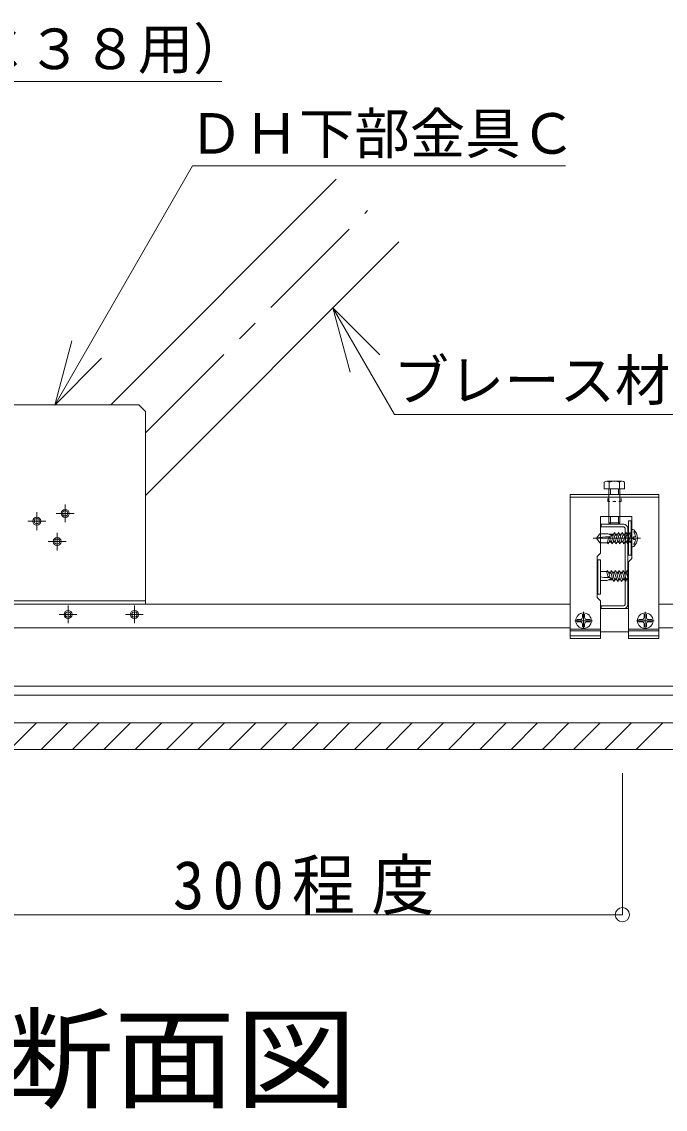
# Model space of a CAD drawing. Units: millimetres, scale not verified. Extents: x -2077 to 2023, y -1433 to 1417.
# Drawn here: x 665.5 to 956, y -587.6 to -96.8 of the extents above; entities that cross this region are included whole.
import ezdxf
from ezdxf.enums import TextEntityAlignment as Align

# ---------------------------------------------------------------- set-up
doc = ezdxf.new("R2010")
doc.units = ezdxf.units.MM
doc.header["$LTSCALE"] = 10
doc.linetypes.add('CHAIN1', pattern=[8, 5, -1, 1, -1])
doc.layers.add('1-0_断面', color=7, linetype='Continuous', lineweight=9)
doc.layers.add('1-2_文字', color=7, linetype='Continuous', lineweight=9)
doc.styles.add('ＭＳ ゴシック', font='')
doc.styles.get('ＭＳ ゴシック').set_extended_font_data('MS Gothic')

msp = doc.modelspace()

# ---------------------------------------------------------------- linework, layer by layer
at = {"layer": '1-0_断面'}
for p, q in [((705.67, -269.68), (807.47, -167.89)), ((721.35, -310.57), (835.75, -196.17)), ((718.35, -269.68), (567.63, -269.68)), ((718.35, -269.68), (721.35, -272.68)), ((721.35, -272.68), (721.35, -359.68)), ((929.59, -304.09), (936.52, -304.09)), ((930.56, -307.59), (930.56, -310.09)), ((930.75, -304.59), (930.75, -307.59)), ((931.26, -307.59), (931.26, -310.09)), ((934.86, -307.59), (934.86, -310.09)), ((935.37, -304.59), (935.37, -307.59)), ((935.56, -307.59), (935.56, -310.09)), ((937.68, -304.59), (937.68, -307.59)), ((933.06, -310.09), (913.06, -310.09)), ((913.06, -310.09), (913.06, -375.09)), ((933.06, -311.29), (913.06, -311.29)), ((930.06, -311.93), (930.06, -313.23)), ((930.99, -313.23), (930.06, -313.23)), ((930.56, -310.09), (930.56, -320.09)), ((933.06, -313.23), (932.41, -313.23)), ((933.06, -310.09), (953.06, -310.09)), ((933.06, -311.29), (953.06, -311.29)), ((933.06, -313.23), (933.7, -313.23)), ((935.13, -313.23), (936.06, -313.23)), ((935.56, -310.09), (935.56, -320.09)), ((936.06, -311.93), (936.06, -313.23)), ((953.06, -310.09), (953.06, -375.09)), ((672.26, -326.18), (672.26, -318.18)), ((689.07, -318.65), (681.07, -318.65)), ((685.07, -322.65), (685.07, -314.65)), ((676.26, -322.18), (668.26, -322.18)), ((926.71, -320.09), (933.06, -320.09)), ((927.06, -323.59), (937.26, -323.59)), ((927.06, -323.59), (927.06, -324.79)), ((930.56, -320.09), (930.56, -322.89)), ((931.26, -323.59), (930.56, -322.89)), ((931.26, -320.09), (931.26, -323.59)), ((940.91, -320.09), (933.06, -320.09)), ((934.86, -320.09), (934.86, -323.59)), ((934.86, -323.59), (935.56, -322.89)), ((940.91, -322.09), (939.41, -322.09)), ((939.41, -337.59), (939.41, -322.09)), ((940.61, -337.59), (940.61, -322.09)), ((940.91, -339.09), (940.91, -320.09)), ((681.45, -335.37), (681.45, -327.37)), ((926.46, -327.86), (924.91, -329.84)), ((930.13, -327.86), (926.46, -327.86)), ((927.06, -324.79), (937.26, -324.79)), ((930.56, -328.06), (932.67, -328.06)), ((931.38, -328.51), (932.55, -328.52)), ((931.71, -331.62), (932.67, -328.06)), ((932.49, -331.62), (933.44, -328.06)), ((932.67, -328.06), (933.25, -327.34)), ((933.25, -327.34), (933.44, -328.06)), ((933.32, -328.52), (934.29, -328.52)), ((933.44, -328.06), (934.42, -328.06)), ((933.46, -331.62), (934.42, -328.06)), ((934.24, -331.62), (935.19, -328.06)), ((934.42, -328.06), (935, -327.34)), ((935, -327.34), (935.19, -328.06)), ((935.07, -328.52), (936.04, -328.52)), ((935.19, -328.06), (936.17, -328.06)), ((935.21, -331.62), (936.17, -328.06)), ((935.99, -331.62), (936.94, -328.06)), ((936.17, -328.06), (936.75, -327.34)), ((936.75, -327.34), (936.94, -328.06)), ((936.82, -328.52), (937.11, -328.52)), ((936.94, -328.06), (937.08, -328.06)), ((937.11, -328.06), (937.92, -328.06)), ((937.11, -331.08), (937.92, -328.06)), ((937.11, -328.52), (937.79, -328.52)), ((937.86, -325.39), (937.86, -359.79)), ((937.92, -328.06), (938.5, -327.34)), ((938.5, -327.34), (938.69, -328.06)), ((938.57, -328.52), (939.54, -328.52)), ((938.69, -328.06), (939.67, -328.06)), ((938.71, -331.62), (939.67, -328.06)), ((938.91, -328.84), (939.41, -328.84)), ((939.06, -325.39), (939.06, -359.79)), ((939.49, -331.62), (940.44, -328.06)), ((939.67, -328.06), (940.25, -327.34)), ((940.25, -327.34), (940.44, -328.06)), ((940.32, -328.52), (940.91, -328.52)), ((940.44, -328.06), (940.91, -328.06)), ((940.91, -325.95), (940.91, -333.73)), ((685.45, -331.37), (677.45, -331.37)), ((923.42, -329.84), (944.8, -329.84)), ((926.54, -331.88), (924.91, -329.84)), ((930.01, -331.88), (926.54, -331.88)), ((929.96, -331.62), (930.44, -329.83)), ((929.96, -331.62), (930.16, -332.34)), ((930.16, -332.34), (930.74, -331.62)), ((930.44, -329.83), (931.02, -329.12)), ((931.83, -328.94), (930.51, -329.19)), ((930.74, -331.62), (931.22, -329.83)), ((930.74, -331.62), (931.71, -331.62)), ((930.86, -331.16), (931.84, -331.16)), ((931.02, -329.12), (931.22, -329.83)), ((931.71, -331.62), (931.91, -332.34)), ((931.91, -332.34), (932.49, -331.62)), ((932.49, -331.62), (933.46, -331.62)), ((932.61, -331.16), (933.59, -331.16)), ((933.46, -331.62), (933.66, -332.34)), ((933.66, -332.34), (934.24, -331.62)), ((934.24, -331.62), (935.21, -331.62)), ((934.36, -331.16), (935.33, -331.16)), ((935.21, -331.62), (935.41, -332.34)), ((935.41, -332.34), (935.99, -331.62)), ((935.99, -331.62), (936.96, -331.62)), ((936.11, -331.16), (937.08, -331.16)), ((936.96, -331.62), (937.04, -331.33)), ((936.96, -331.62), (937.11, -332.16)), ((937.11, -332.16), (937.16, -332.34)), ((937.74, -331.62), (938.71, -331.62)), ((937.86, -331.16), (938.83, -331.16)), ((938.71, -331.62), (938.91, -332.34)), ((938.91, -332.34), (939.49, -331.62)), ((939.49, -331.62), (940.46, -331.62)), ((939.61, -331.16), (940.58, -331.16)), ((940.46, -331.62), (940.91, -329.96)), ((940.46, -331.62), (940.66, -332.34)), ((940.91, -329.59), (940.66, -329.84)), ((940.91, -330.09), (940.66, -329.84)), ((940.66, -332.34), (940.91, -332.03)), ((941.78, -329.24), (942.45, -329.24)), ((941.78, -330.44), (942.45, -330.44)), ((925.21, -356.59), (925.21, -338.09)), ((939.41, -337.59), (940.91, -337.59)), ((925.21, -339.59), (926.71, -339.59)), ((925.51, -355.09), (925.51, -339.59)), ((926.71, -355.09), (926.71, -339.59)), ((940.91, -339.09), (939.41, -340.59)), ((939.41, -340.59), (939.41, -375.09)), ((929.71, -344.88), (926.71, -344.88)), ((929.66, -345.14), (929.86, -344.42)), ((929.66, -345.14), (930.14, -346.92)), ((929.86, -344.42), (930.44, -345.14)), ((930.14, -346.92), (930.72, -347.64)), ((931.53, -347.81), (930.21, -347.57)), ((930.44, -345.14), (930.92, -346.92)), ((930.44, -345.14), (931.41, -345.14)), ((930.56, -345.59), (931.54, -345.59)), ((930.72, -347.64), (930.92, -346.92)), ((931.08, -348.24), (932.25, -348.24)), ((931.41, -345.14), (931.61, -344.42)), ((931.41, -345.14), (932.37, -348.7)), ((931.61, -344.42), (932.19, -345.14)), ((932.19, -345.14), (933.16, -345.14)), ((932.19, -345.14), (933.14, -348.7)), ((932.31, -345.59), (933.29, -345.59)), ((933.02, -348.24), (933.99, -348.24)), ((933.16, -345.14), (933.36, -344.42)), ((933.16, -345.14), (934.12, -348.7)), ((933.36, -344.42), (933.94, -345.14)), ((933.94, -345.14), (934.91, -345.14)), ((933.94, -345.14), (934.89, -348.7)), ((934.06, -345.59), (935.03, -345.59)), ((934.77, -348.24), (935.74, -348.24)), ((934.91, -345.14), (935.11, -344.42)), ((934.91, -345.14), (935.87, -348.7)), ((935.11, -344.42), (935.69, -345.14)), ((935.69, -345.14), (936.66, -345.14)), ((935.69, -345.14), (936.64, -348.7)), ((935.81, -345.59), (936.78, -345.59)), ((936.52, -348.24), (936.81, -348.24)), ((936.66, -345.14), (936.81, -344.6)), ((936.66, -345.14), (936.74, -345.43)), ((936.81, -344.6), (936.86, -344.42)), ((936.81, -345.68), (937.62, -348.7)), ((936.81, -348.24), (937.49, -348.24)), ((937.44, -345.14), (938.41, -345.14)), ((937.56, -345.59), (938.53, -345.59)), ((938.27, -348.24), (939.24, -348.24)), ((938.41, -345.14), (938.61, -344.42)), ((938.41, -345.14), (939.37, -348.7)), ((938.61, -344.42), (939.19, -345.14)), ((938.61, -347.92), (939.11, -347.92)), ((939.19, -345.14), (939.41, -345.14)), ((939.19, -345.14), (939.41, -345.96)), ((939.31, -345.59), (939.41, -345.59)), ((929.83, -348.9), (926.71, -348.9)), ((930.26, -348.7), (932.37, -348.7)), ((932.37, -348.7), (932.95, -349.42)), ((932.95, -349.42), (933.14, -348.7)), ((933.14, -348.7), (934.12, -348.7)), ((934.12, -348.7), (934.7, -349.42)), ((934.7, -349.42), (934.89, -348.7)), ((934.89, -348.7), (935.87, -348.7)), ((935.87, -348.7), (936.45, -349.42)), ((936.45, -349.42), (936.64, -348.7)), ((936.64, -348.7), (936.78, -348.7)), ((936.81, -348.7), (937.62, -348.7)), ((937.62, -348.7), (938.2, -349.42)), ((938.2, -349.42), (938.39, -348.7)), ((938.39, -348.7), (939.37, -348.7)), ((939.37, -348.7), (939.41, -348.75)), ((651.35, -358.08), (721.35, -358.08)), ((925.21, -355.09), (926.71, -355.09)), ((925.21, -356.59), (926.71, -358.09)), ((926.71, -358.09), (926.71, -375.09)), ((633.85, -359.68), (913.06, -359.68)), ((686.35, -368.28), (686.35, -360.28)), ((716.35, -368.28), (716.35, -360.28)), ((919.13, -371.09), (919.13, -363.09)), ((939.41, -361.59), (926.71, -361.59)), ((927.06, -361.59), (927.06, -360.39)), ((937.26, -360.39), (927.06, -360.39)), ((946.98, -371.08), (946.98, -363.08)), ((953.06, -359.68), (1598.75, -359.68)), ((690.35, -364.28), (682.35, -364.28)), ((720.35, -364.28), (712.35, -364.28)), ((923.13, -367.09), (915.13, -367.09)), ((915.88, -367.09), (922, -367.09)), ((917.63, -366.59), (916.17, -366.59)), ((917.63, -367.59), (916.17, -367.59)), ((918.63, -365.59), (918.63, -364.13)), ((919.13, -363.33), (919.13, -370.97)), ((919.63, -365.59), (919.63, -364.13)), ((922.09, -366.59), (920.63, -366.59)), ((922.09, -367.59), (920.63, -367.59)), ((950.98, -367.08), (942.98, -367.08)), ((945.48, -366.58), (944.02, -366.58)), ((945.48, -367.58), (944.02, -367.58)), ((950.23, -367.09), (944.11, -367.09)), ((946.48, -365.58), (946.48, -364.12)), ((946.98, -363.32), (946.98, -370.96)), ((947.48, -365.58), (947.48, -364.12)), ((949.94, -366.58), (948.48, -366.58)), ((949.94, -367.58), (948.48, -367.58)), ((360.19, -370.28), (913.06, -370.28)), ((913.06, -370.87), (926.71, -370.87)), ((913.06, -371.64), (926.71, -371.64)), ((918.63, -370.05), (918.63, -368.59)), ((919.63, -370.05), (919.63, -368.59)), ((939.41, -372.19), (926.71, -372.19)), ((953.06, -370.87), (939.41, -370.87)), ((953.06, -371.64), (939.41, -371.64)), ((946.48, -370.04), (946.48, -368.58)), ((947.48, -370.04), (947.48, -368.58)), ((953.06, -370.28), (1598.75, -370.28)), ((913.06, -373.89), (926.71, -373.89)), ((913.06, -375.09), (926.71, -375.09)), ((953.06, -373.89), (939.41, -373.89)), ((953.06, -375.09), (939.41, -375.09)), ((1598.75, -396.68), (-344.51, -396.68)), ((1598.75, -400.68), (-344.51, -400.68)), ((1598.75, -413.18), (-344.51, -413.18)), ((660.1, -425.18), (672.1, -413.18)), ((674.25, -425.18), (686.25, -413.18)), ((688.39, -425.18), (700.39, -413.18)), ((702.53, -425.18), (714.53, -413.18)), ((716.67, -425.18), (728.67, -413.18)), ((730.81, -425.18), (742.81, -413.18)), ((744.96, -425.18), (756.96, -413.18)), ((759.1, -425.18), (771.1, -413.18)), ((773.24, -425.18), (785.24, -413.18)), ((787.38, -425.18), (799.38, -413.18)), ((801.52, -425.18), (813.52, -413.18)), ((815.67, -425.18), (827.67, -413.18)), ((829.81, -425.18), (841.81, -413.18)), ((843.95, -425.18), (855.95, -413.18)), ((858.09, -425.18), (870.09, -413.18)), ((872.23, -425.18), (884.23, -413.18)), ((886.38, -425.18), (898.38, -413.18)), ((900.52, -425.18), (912.52, -413.18)), ((914.66, -425.18), (926.66, -413.18)), ((928.8, -425.18), (940.8, -413.18)), ((942.95, -425.18), (954.95, -413.18)), ((1598.75, -425.18), (-344.51, -425.18))]:
    msp.add_line(p, q, dxfattribs=at)
at = {"layer": '1-0_断面', "color": 4, "linetype": 'CHAIN1'}
msp.add_line((721.35, -282.28), (821.61, -182.03), dxfattribs=at)
at = {"layer": '1-0_断面'}
for points in [[(928.44, -304.59), (928.44, -307.59), (937.68, -307.59)], [(925.21, -338.09), (926.71, -336.59), (926.71, -320.09)], [(935.56, -320.09), (935.56, -322.89), (930.56, -322.89)], [(931.83, -328.94), (931.23, -328.37), (930.13, -327.86)], [(937.16, -332.34), (937.74, -331.62), (938.69, -328.06)], [(931.53, -347.81), (930.93, -348.38), (929.83, -348.9)], [(936.86, -344.42), (937.44, -345.14), (938.39, -348.7)]]:
    msp.add_lwpolyline(points, dxfattribs=at)
for centre, radius in [((685.07, -318.65), 1.8), ((685.07, -318.65), 1.2), ((672.26, -322.18), 1.8), ((672.26, -322.18), 1.2), ((681.45, -331.37), 1.8), ((681.45, -331.37), 1.2), ((686.35, -364.28), 1.8), ((686.35, -364.28), 1.2), ((716.35, -364.28), 1.8), ((716.35, -364.28), 1.2), ((919.13, -367.09), 3.5), ((946.98, -367.08), 3.5)]:
    msp.add_circle(centre, radius, dxfattribs=at)
for centre, radius, start, end in [((929.59, -305.67), 1.58, 43.1735, 136.8264), ((933.06, -309.67), 5.58, 65.5673, 114.4327), ((936.52, -305.67), 1.58, 43.1735, 136.8264), ((937.26, -325.39), 1.8, 0, 90), ((937.26, -325.39), 0.6, 0, 90), ((941.02, -325.97), 0.117, 89.0201, 171.3843), ((941.02, -327.14), 1.28, 54.0087, 90.0894), ((938.46, -329.84), 5, 360, 48.479), ((942.33, -327.06), 0.431, 94.1336, 184.4785), ((937.13, -329.84), 5.5, 8.3337, 29.9258), ((930.17, -350.53), 21.35, 89.0678, 104.2543), ((941.02, -333.71), 0.117, 188.1862, 270.9808), ((941.02, -332.54), 1.28, 269.8211, 306.0175), ((942.13, -329.84), 0.699, 120.8157, 239.1842), ((938.46, -329.84), 5, 311.529, 360), ((937.13, -329.84), 5.5, 330.0764, 351.6656), ((942.33, -332.62), 0.431, 175.4881, 265.8657), ((942.19, -328.94), 0.394, 310.1038, 344.6483), ((942.19, -330.74), 0.394, 15.3516, 49.8844), ((929.87, -326.23), 21.35, 261.4876, 270.9322), ((937.26, -359.79), 1.8, 270, 0), ((937.26, -359.79), 0.6, 270, 0), ((919.13, -367.09), 3, 170.4059, 189.5941), ((917.63, -365.59), 1, 270, 0), ((917.63, -368.59), 1, 0, 90), ((920.63, -365.59), 1, 180, 270), ((920.63, -368.59), 1, 90, 180), ((946.98, -367.08), 3, 170.4059, 189.5941), ((945.48, -365.58), 1, 270, 0), ((945.48, -368.58), 1, 0, 90), ((948.48, -365.58), 1, 180, 270), ((948.48, -368.58), 1, 90, 180)]:
    msp.add_arc(centre, radius, start, end, dxfattribs=at)
at = {"layer": '1-2_文字'}
for p, q in [((467.82, -123.67), (755.87, -123.67)), ((742.62, -161.85), (911.02, -161.85)), ((805.99, -225.93), (813.75, -254.91)), ((805.99, -225.93), (827.2, -247.15)), ((833.74, -274.01), (805.99, -225.93)), ((680.33, -269.75), (701.54, -248.54)), ((833.74, -274.01), (1244.84, -274.01)), ((936.65, -499.79), (936.65, -435.93)), ((636.65, -499.79), (936.65, -499.79))]:
    msp.add_line(p, q, dxfattribs=at)
msp.add_lwpolyline([(742.62, -161.85), (680.33, -269.75), (688.09, -240.77)], dxfattribs=at)
msp.add_circle((936.65, -499.79), 3.19, dxfattribs=at)

# ---------------------------------------------------------------- texts
at = {"layer": '1-2_文字', "style": 'ＭＳ ゴシック'}
for s, p in [('ＤＨクリップ（Ｃ３８用）', (467.82, -123.67)), ('ＤＨ下部金具Ｃ', (740.68, -161.85)), ('ブレース材（条件により材種異なる）', (833.33, -273.23))]:
    msp.add_text(s, height=18.33, dxfattribs=at).set_placement(p, align=Align.BOTTOM_LEFT)
at = {"layer": '1-2_文字', "style": 'ＭＳ ゴシック', "width": 1.1}
msp.add_text('部分断面図', height=36.66, dxfattribs=at).set_placement((541.87, -594.14), align=Align.BOTTOM_LEFT)
at = {"layer": '1-2_文字', "insert": (733.69, -499.79), "char_height": 21.99, "attachment_point": 7, "style": 'ＭＳ ゴシック'}
msp.add_mtext('\\T1.26;\\W0.95;300程度', dxfattribs=at)

doc.saveas('drawing.dxf')
